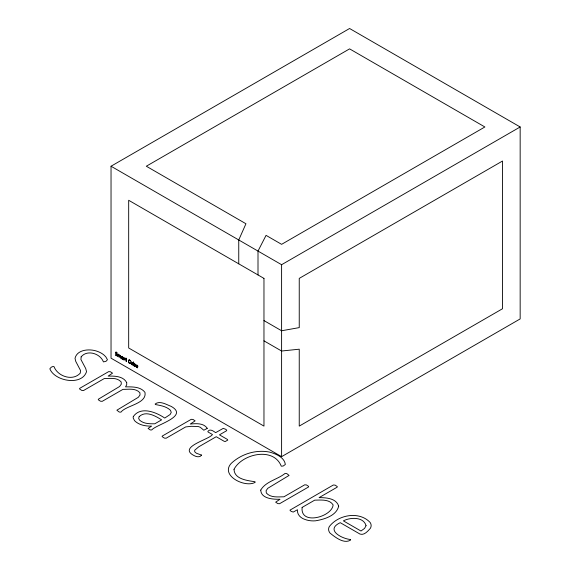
<?xml version="1.0" encoding="UTF-8"?>
<svg xmlns="http://www.w3.org/2000/svg" width="570" height="570" viewBox="0 0 570 570"><rect width="100%" height="100%" fill="white"/><g stroke="black" fill="none" stroke-linecap="round" stroke-linejoin="round"><path stroke-width="0.85" d="M111.036 166.226L349.588 28.5L520.161 126.975L520.161 318.922L281.601 456.655L111.036 358.181L111.036 166.226L281.601 264.708L520.161 126.975M263.967 320.582L281.601 330.764L299.243 327.615L299.243 278.388L502.519 161.025L502.519 308.74L299.243 426.103L299.243 349.196L281.601 351.02L263.967 340.839M281.601 264.708L281.601 456.655M258.003 274.947L258.003 251.078L266.055 235.36L281.601 244.338L484.885 126.975L349.588 48.87L146.312 166.226L245.948 223.754L238.752 239.963L238.752 263.832M126.718 382.613L126.704 384.764L125.55 386.866C132.176 386.88 140.512 386.453 144.965 392.359C147.131 403.795 125.892 405.434 120.947 412.153L119.208 412.032L116.871 410.201L138.303 397.311L140.028 394.989L139.899 392.773C135.753 387.928 128.585 389.431 122.963 389.36L102.215 401.337L100.477 401.216L98.218 399.734L98.446 399.157L119.586 386.51L121.296 384.173L121.168 381.957C117.028 377.126 109.882 378.608 104.26 378.566L83.519 390.543L81.774 390.422L79.487 388.918L79.715 388.341L108.642 371.64L110.366 371.733L112.525 373.165L108.158 376.093C114.634 376.008 123.27 376.015 126.718 382.613M234.021 469.295C234.298 479.284 247.437 480.539 255.039 481.743L255.196 482.263C245.706 488.241 219.806 475.751 231.206 463.41C241.188 454.005 255.83 449.445 269.361 452.053C275.695 453.734 284.33 457.161 285.356 464.479L283.169 466.039L281.281 466.189C273.614 446.638 242.236 453.727 234.021 469.295M125.179 358.416L124.26 358.566L124.053 360.204L123.982 357.568L125.179 358.416M130.48 363.418C127.295 364.394 128.136 356.799 130.459 360.853C128.15 357.988 128.015 363.632 130.48 363.418M135.468 365.448L135.225 366.318A1.133 0.656 60 0 1 134.748 366.396L133.572 365.634L133.579 361.879L133.857 363.632L134.997 363.952L135.468 365.448M260.732 490.1C261.103 498.864 273.386 499.413 280.005 499.256L275.659 502.17L277.832 503.609L279.557 503.723L308.484 487.022L308.705 486.431L306.439 484.935L304.679 484.828L283.938 496.805C278.046 496.812 270.707 497.981 266.354 493.022L266.083 490.72L267.729 488.333L289.083 475.416L286.781 473.584L285.021 473.478C277.604 479.491 265.691 481.408 260.732 490.1M117.014 352.908L115.76 352.431L117.171 355.053L116.579 355.858L115.354 354.868L116.829 355.374L115.496 352.88L115.959 351.954A1.66 0.962 60 0 1 116.522 352.239L117.014 352.908M135.988 365.484L136.123 366.674A1.183 0.684 60 0 0 136.565 367.379C139.379 368.605 136.016 367.344 136.28 365.99L137.847 366.859L137.776 365.976A1.126 0.648 60 0 0 137.391 365.327L136.394 364.864L135.988 365.484M302.121 507.414C300.105 525.875 332.239 516.791 333.115 504.878C329.282 498.95 320.803 500.118 314.718 500.147L302.121 507.414M121.624 356.457C124.467 358.494 121.624 356.763 121.567 358.38C123.035 361.024 124.132 358.423 122.593 356.706A1.959 1.133 60 0 0 121.766 356.392L121.659 356.407M125.372 358.416L125.756 358.844C125.521 361.8 127.317 363.368 126.041 359.007L126.697 359.349L125.97 358.003L125.756 358.559L125.386 358.38M81.154 356.841L80.926 359.52L85.721 368.541L86.54 371.668C81.802 386.175 54.585 381.166 49.839 368.79L51.264 367.194L52.974 366.482L54.015 366.638C57.684 376.492 72.924 381.487 80.285 373.101L80.513 370.443L75.782 361.458L75.012 358.338C77.043 349.638 88.785 348.755 95.967 350.892A22.137 12.782 0 0 1 103.875 354.939L105.764 356.784L107.459 359.72L106.02 361.309L103.434 361.914C100.349 353.478 87.153 349.36 81.154 356.841M133.287 416.599L133.173 417.938L134.534 420.674C139.002 425.149 145.535 426.225 151.599 426.118L148.086 428.391L150.259 429.944L151.763 429.944C155.852 424.607 189.276 416.428 171.192 406.396C166.497 404.636 159.821 400.297 155.147 404.009L155.468 404.55C160.74 405.555 166.419 406.403 170.459 410.286L171.257 412.409L170.124 414.504L164.737 418.059C156.194 412.21 140.69 405.904 133.287 416.599M135.168 365.327L134.834 366.09L134.036 365.427L134.228 363.81A0.862 0.499 60 0 1 134.727 364.002L135.168 365.327M201.531 455.095C200.077 457.582 196.422 456.884 194.256 455.679C177.035 447.08 209.717 439.449 212.432 434.518L208.114 432.024L207.815 431.39C210.066 428.384 213.444 431.162 215.66 432.651L223.184 428.398L225.471 429.167L226.782 430.165L226.561 430.756L219.464 434.853L227.451 439.463L227.758 440.097L225.314 441.493L224.224 441.33L216.237 436.713L198.752 446.809L194.676 450.25L194.712 451.768L196.386 453.228L201.531 455.095M338.687 506.146C336.45 515.8 324.152 519.391 315.438 520.823A15.105 8.721 0 0 1 305.014 519.462C300.725 518.137 296.899 514.56 297.454 509.737L293.237 512.067L291.127 511.361L289.93 510.157L333.322 485.013L335.082 485.12L337.347 486.616L337.127 487.207L319.065 497.631C325.99 497.589 336.3 498.216 338.687 506.146M350.586 539.747L350.536 540.068C344.009 544.322 334.968 537.054 329.98 533.036A15.789 9.12 0 0 1 329.261 526.651C338.295 514.632 359.421 510.848 370.208 522.548A15.034 8.678 0 0 1 370.372 528.312C367.878 531.105 364.216 535.579 359.976 534.062L340.254 522.676C325.014 529.801 341.615 538.622 350.329 539.491L350.586 539.747M136.33 365.434L137.598 366.482L137.235 365.484L136.33 365.434M121.859 358.003L122.08 358.786L122.899 358.886L122.899 358.295L121.859 358.003M117.79 353.991L117.812 356.592L118.068 354.889L118.71 354.725L119.194 357.369L119.472 355.701L120.113 355.538L120.868 358.331L120.619 355.73L117.855 353.991M131.014 361.622C130.209 363.589 131.841 364.836 132.774 365.171C132.803 356.784 132.383 370.165 131.043 361.615M139.208 416.57L138.653 418.259L139.443 420.005C143.512 423.902 149.532 423.838 154.798 423.795L161.609 419.862C155.304 415.915 145.87 410.35 139.208 416.57M366.054 525.647L364.593 528.376L360.974 531.019L343.389 520.866C350.222 517.225 363.532 516.634 366.054 525.647M207.174 428.441L203.796 430.215L200.255 427.265L198.189 426.503L191.192 426.317L185.678 426.93L166.112 438.23L164.374 438.109L162.087 436.606L162.308 436.029L191.235 419.328L192.966 419.42L195.118 420.852L190.28 424.051C195.93 423.482 203.433 422.89 207.174 428.141L207.174 428.441M263.967 278.388L128.678 200.277L128.678 347.992L263.967 426.103L263.967 278.388"/></g></svg>
